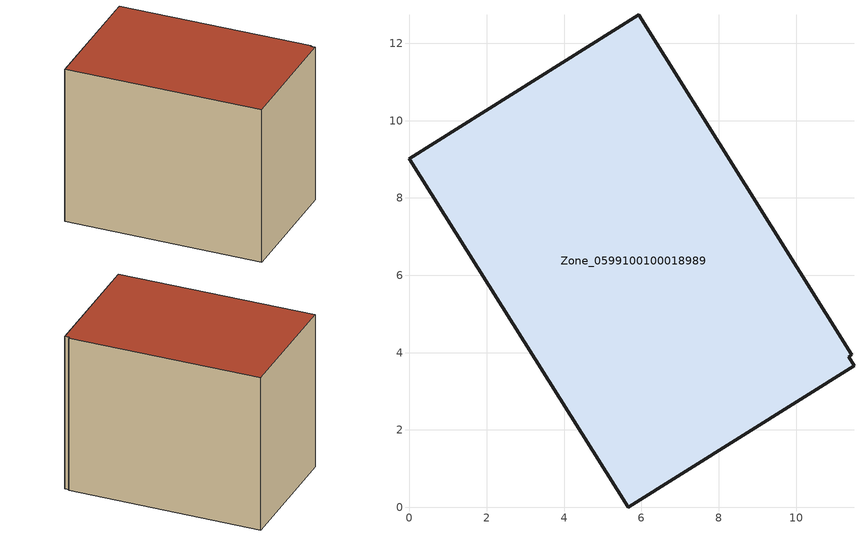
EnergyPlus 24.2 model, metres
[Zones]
Zone_0599100100018989
 floor ground (C_G): 11.44,3.94 11.36,3.89 11.5,3.67 5.66,0 0,9.02 5.93,12.74 z0
 wall outside (C_F): 11.44,3.94 5.93,12.74 0,9.02 5.66,0 11.5,3.67 11.36,3.89 11.44,3.94 z0:8.69
 roof outside (C_R): 11.36,3.89 11.44,3.94 5.93,12.74 0,9.02 5.66,0 11.5,3.67 z8.69
[BUILDING]
Pand.0599100100018989: North Axis=0; Terrain=City; Loads Convergence Tolerance Value=0.04; Temperature Convergence Tolerance Value=0.4; Solar Distribution=FullExterior; Maximum Number of Warmup Days=25; Minimum Number of Warmup Days=1
[Site:Location]
Rotterdam.The.Hague.AP_ZH_NLD Design_Conditions: Latitude=51.96; Longitude=4.45; Time Zone=1; Elevation=-4.5
[SITE:GROUNDTEMPERATURE:BUILDINGSURFACE]
18, 18, 18, 18, 18, 18, 18, 18, 18, 18, 18, 18
[MATERIAL] Thermal Absorptance=0.9; Solar Absorptance=0.7; Visible Absorptance=0.7
Name | Roughness | Thickness | Conductivity | Density | Specific Heat
G.TI.2015-2018 | MediumSmooth | 0.15 | 0.0428571 | 540 | 1210
F.TI.2015-2018 | Rough | 0.3 | 0.0666667 | 1920 | 840
R.TI.2015-2018 | MediumRough | 0.2 | 0.0333333 | 1500 | 1000
[CONSTRUCTION]
C_G: G.TI.2015-2018
C_F: F.TI.2015-2018
C_R: R.TI.2015-2018
[ZONE]
Zone_0599100100018989: Type=1; Multiplier=1; Ceiling Height=Autocalculate; Volume=Autocalculate; Floor Area=autocalculate; Part of Total Floor Area=Yes
[ZONEINFILTRATION:DESIGNFLOWRATE]
Infil_Zone_0599100100018989: Zone or ZoneList or Space or SpaceList=Zone_0599100100018989; Schedule=AlwaysOn; Design Flow Rate Calculation Method=Flow/Area; Flow Rate per Floor Area=0.0015; Constant Term Coefficient=1; Temperature Term Coefficient=0; Velocity Term Coefficient=0; Velocity Squared Term Coefficient=0
[HVACTEMPLATE:ZONE:IDEALLOADSAIRSYSTEM]
Zone_0599100100018989: Maximum Heating Supply Air Temperature=50; Minimum Cooling Supply Air Temperature=13; Maximum Heating Supply Air Humidity Ratio=0.0156; Minimum Cooling Supply Air Humidity Ratio=0.0077; Heating Limit=NoLimit; Cooling Limit=NoLimit; Dehumidification Control Type=ConstantSensibleHeatRatio; Cooling Sensible Heat Ratio=0.7; Dehumidification Setpoint=60; Humidification Control Type=None; Humidification Setpoint=30; Outdoor Air Method=None; Outdoor Air Flow Rate per Person=0.00944; Outdoor Air Flow Rate per Zone Floor Area=0; Outdoor Air Flow Rate per Zone=0; Demand Controlled Ventilation Type=None; Outdoor Air Economizer Type=NoEconomizer; Heat Recovery Type=None; Sensible Heat Recovery Effectiveness=0.7; Latent Heat Recovery Effectiveness=0.65
[ZONECONTROL:THERMOSTAT]
ThermostatControl_Zone_0599100100018989: Zone or ZoneList=Zone_0599100100018989; Control Type Schedule=DualSetpointControlType; Control 1=Thermostat_Zone_0599100100018989; Temperature Difference Between Cutout And Setpoint=0
[THERMOSTATSETPOINT:DUALSETPOINT]
Thermostat_Zone_0599100100018989: Heating Setpoint Temperature Schedule=HeatingSetpoint_Zone_0599100100018989; Cooling Setpoint Temperature Schedule=CoolingSetpoint_Zone_0599100100018989
[SCHEDULE:COMPACT]
HeatingSetpoint_Zone_0599100100018989: Through: 12/31, For: AllDays, Until: 24:00, 21
CoolingSetpoint_Zone_0599100100018989: Through: 12/31, For: AllDays, Until: 24:00, 24
DualSetpointControlType: Through: 12/31, For: AllDays, Until: 24:00, 4
AlwaysOn: Through: 12/31, For: AllDays, Until: 24:00, 1
